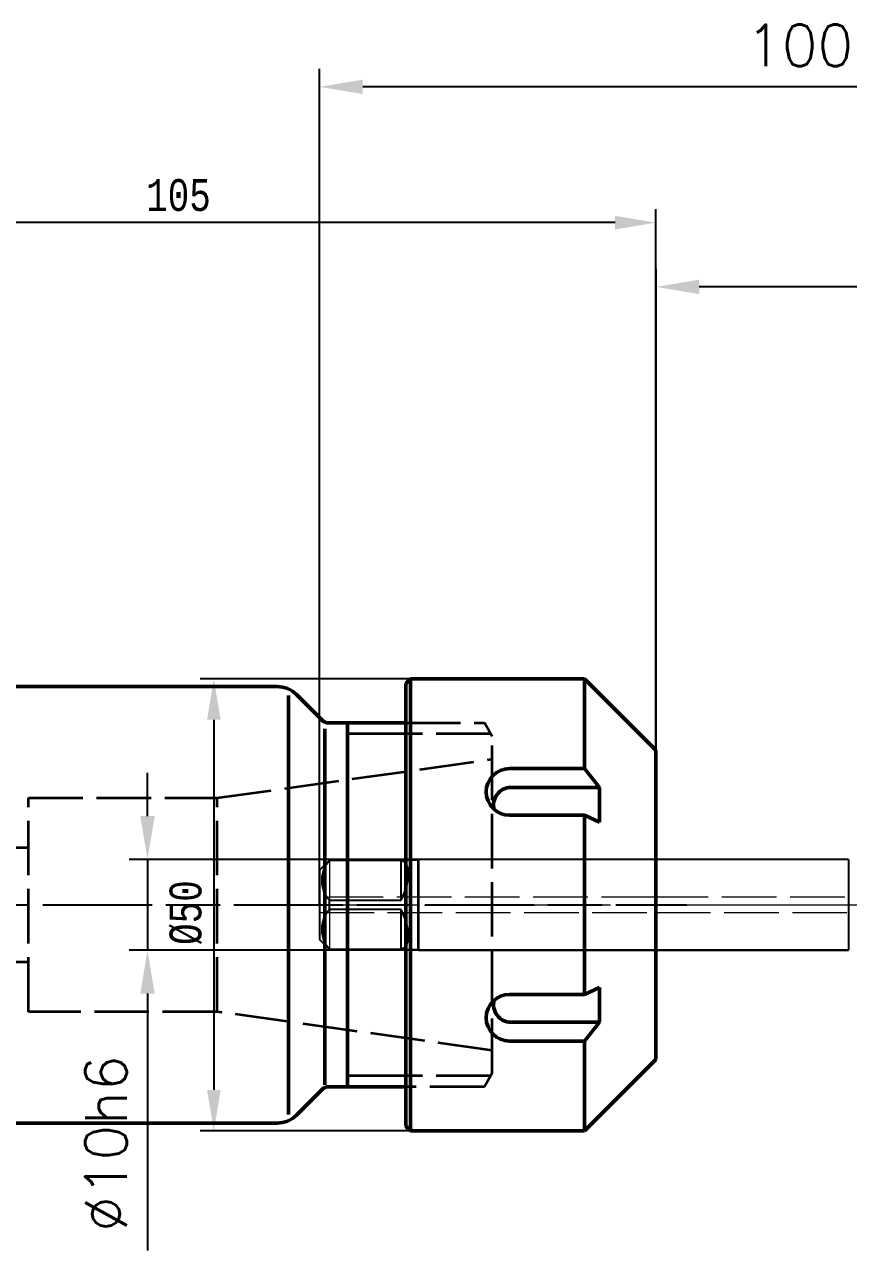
# Model space of a CAD drawing. Header units: millimetres. Extents: x -64 to 12559, y -1885 to 462.
# Drawn here: x 261.9 to 352.4, y 159.4 to 294.2 of the extents above; entities that cross this region are included whole.
import ezdxf

# ---------------------------------------------------------------- set-up
doc = ezdxf.new("R2010")
doc.units = ezdxf.units.MM
doc.header["$LTSCALE"] = 2
doc.linetypes.add('DASH', pattern=[3.75, 3, -0.75])
doc.linetypes.add('LONGDASH_DASH', pattern=[10.5, 6, -0.75, 3, -0.75])
for name, color, linetype, lineweight in [('1', 4, 'Continuous', 50), ('2', 7, 'Continuous', 25), ('3', 1, 'DASH', 35), ('4', 2, 'LONGDASH_DASH', 25), ('6', 5, 'Continuous', 35), ('NOCUT', 7, 'Continuous', 25), ('SK1', 4, 'Continuous', 50), ('SK2', 7, 'Continuous', 25), ('SK3', 1, 'DASH', 35), ('SK4', 2, 'LONGDASH_DASH', 25)]:
    doc.layers.add(name, color=color, linetype=linetype, lineweight=lineweight)
doc.styles.add('blockfont', font='simplex.shx')
doc.styles.add('MONOSPACE821BT', font='monos.ttf', dxfattribs={"width": 0.8})
doc.dimstyles.new('BMG_MONOSPACE', dxfattribs={"dimtxt": 3.5, "dimasz": 4.5, "dimexe": 1.5, "dimexo": 0, "dimgap": 1.2, "dimtad": 1, "dimdec": 3, "dimdsep": 46, "dimtxsty": 'MONOSPACE821BT', "dimcen": 2.5, "dimazin": 2, "dimtfac": 1, "dimtdec": 3, "dimtmove": 0, "dimatfit": 0, "dimfxl": 1.25, "dimtolj": 1, "dimarcsym": 0})
doc.dimstyles.get("Standard").update_dxf_attribs({"dimtxt": 0.18, "dimasz": 0.18, "dimexe": 0.18, "dimexo": 0.0625, "dimgap": 0.09, "dimtad": 0, "dimtih": 1, "dimtoh": 1, "dimzin": 0, "dimdsep": 46, "dimtxsty": 'Standard', "dimcen": 0.09, "dimadec": 0, "dimazin": 0, "dimtfac": 1, "dimtofl": 0, "dimtmove": 2, "dimatfit": 3, "dimfxl": 1, "dimtolj": 1, "dimarcsym": 0})

# ---------------------------------------------------------------- blocks, each defined once
blk = doc.blocks.new('*D45')
at = {"layer": '2', "color": 0, "lineweight": -2, "transparency": 16777216}
for p, q in [((0, 22.22), (0, 76.5)), ((105, 17), (105, 76.5)), ((100.5, 75), (4.5, 75))]:
    blk.add_line(p, q, dxfattribs=at)
at = {"layer": '2', "color": 0, "transparency": 16777216}
for points in [[(4.5, 75.75), (4.5, 74.25), (0, 75)], [(100.5, 75.75), (100.5, 74.25), (105, 75)]]:
    blk.add_solid(points, dxfattribs=at)
at = {"layer": 'Defpoints', "color": 0, "transparency": 16777216}
for p in [(0, 75), (0, 22.22), (105, 17)]:
    blk.add_point(p, dxfattribs=at)
at = {"layer": '2', "color": 0, "transparency": 16777216, "insert": (52.5, 78.01), "char_height": 3.5, "attachment_point": 5, "style": 'MONOSPACE821BT'}
blk.add_mtext('\\A1;105', dxfattribs=at)
blk = doc.blocks.new('*D43')
at = {"layer": 'Defpoints', "color": 0, "transparency": 16777216}
for p in [(97.15, 24.85), (56.39, -24.85), (97.15, -24.85)]:
    blk.add_point(p, dxfattribs=at)
at = {"layer": 'SK2', "color": 0, "lineweight": -2, "transparency": 16777216}
for p, q in [((97.15, 24.85), (54.89, 24.85)), ((56.39, 20.35), (56.39, -20.35)), ((97.15, -24.85), (54.89, -24.85))]:
    blk.add_line(p, q, dxfattribs=at)
at = {"layer": 'SK2', "color": 0, "transparency": 16777216}
for points in [[(55.64, 20.35), (57.14, 20.35), (56.39, 24.85)], [(55.64, -20.35), (57.14, -20.35), (56.39, -24.85)]]:
    blk.add_solid(points, dxfattribs=at)
at = {"layer": 'SK2', "color": 0, "transparency": 16777216, "insert": (53.32, -0.85), "char_height": 3.5, "attachment_point": 5, "rotation": 90, "style": 'MONOSPACE821BT'}
blk.add_mtext('\\A1;%%c50', dxfattribs=at)
blk = doc.blocks.new('*D48')
at = {"layer": '2', "color": 7, "linetype": 'Continuous', "lineweight": -2, "transparency": 16777216}
for p, q in [((80.28, 36.61), (80.28, 106.55)), ((143.28, 36.61), (143.28, 106.55)), ((138.53, 104.55), (85.03, 104.55))]:
    blk.add_line(p, q, dxfattribs=at)
at = {"layer": '2', "color": 7, "linetype": 'Continuous', "transparency": 16777216}
for points in [[(85.03, 105.34), (85.03, 103.76), (80.28, 104.55)], [(138.53, 105.34), (138.53, 103.76), (143.28, 104.55)]]:
    blk.add_solid(points, dxfattribs=at)
at = {"layer": 'Defpoints', "color": 0, "linetype": 'Continuous', "transparency": 16777216}
for p in [(80.28, 104.55), (80.28, 36.61), (143.28, 36.61)]:
    blk.add_point(p, dxfattribs=at)
at = {"layer": '2', "color": 7, "linetype": 'Continuous', "lineweight": 13, "transparency": 16777216, "insert": (111.78, 109.12), "char_height": 4.57, "attachment_point": 5, "style": 'blockfont'}
blk.add_mtext('\\A1;\\C7;63', dxfattribs=at)
blk = doc.blocks.new('*D50')
at = {"layer": 'Defpoints', "color": 0, "linetype": 'Continuous', "transparency": 16777216}
for p in [(43.28, 126.54), (43.28, 36.61), (143.28, 36.61)]:
    blk.add_point(p, dxfattribs=at)
at = {"layer": 'SK2', "color": 7, "linetype": 'Continuous', "lineweight": -2, "transparency": 16777216}
for p, q in [((43.28, 36.61), (43.28, 128.54)), ((143.28, 36.61), (143.28, 128.54)), ((138.53, 126.54), (48.03, 126.54))]:
    blk.add_line(p, q, dxfattribs=at)
at = {"layer": 'SK2', "color": 7, "linetype": 'Continuous', "transparency": 16777216}
for points in [[(48.03, 127.33), (48.03, 125.75), (43.28, 126.54)], [(138.53, 127.33), (138.53, 125.75), (143.28, 126.54)]]:
    blk.add_solid(points, dxfattribs=at)
at = {"layer": 'SK2', "color": 7, "linetype": 'Continuous', "lineweight": 13, "transparency": 16777216, "insert": (96.08, 131.11), "char_height": 4.57, "attachment_point": 5, "style": 'blockfont'}
blk.add_mtext('\\A1;\\C7;100', dxfattribs=at)
blk = doc.blocks.new('*D52')
at = {"layer": 'Defpoints', "color": 0, "linetype": 'Continuous', "transparency": 16777216}
for p in [(101.44, 41.61), (24.37, 31.61), (101.44, 31.61)]:
    blk.add_point(p, dxfattribs=at)
at = {"layer": 'SK2', "color": 7, "linetype": 'Continuous', "lineweight": -2, "transparency": 16777216}
for p, q in [((24.37, 46.36), (24.37, 51.11)), ((101.44, 41.61), (22.37, 41.61)), ((24.37, 41.61), (24.37, 31.61)), ((101.44, 31.61), (22.37, 31.61)), ((24.37, 26.86), (24.37, -1.39))]:
    blk.add_line(p, q, dxfattribs=at)
at = {"layer": 'SK2', "color": 7, "linetype": 'Continuous', "transparency": 16777216}
for points in [[(23.58, 46.36), (25.16, 46.36), (24.37, 41.61)], [(23.58, 26.86), (25.16, 26.86), (24.37, 31.61)]]:
    blk.add_solid(points, dxfattribs=at)
at = {"layer": 'SK2', "color": 7, "linetype": 'Continuous', "lineweight": 13, "transparency": 16777216, "insert": (19.8, 10.36), "char_height": 4.57, "attachment_point": 5, "rotation": 90, "style": 'blockfont'}
blk.add_mtext('\\A1;%%C10h6', dxfattribs=at)
blk = doc.blocks.new('D00~5168137~000~00')
at = {"layer": '1'}
for p, q in [((78, 24.85), (77.5, 24.35)), ((77.5, -24.35), (77.5, 24.35)), ((78, -24.85), (78, 24.85)), ((97.15, 24.85), (78, 24.85)), ((97.15, 24.85), (105, 17)), ((97.15, 24.85), (97.15, 14.973)), ((28, 24), (63.357, 24)), ((64.6, 23.03), (64.6, -23.046)), ((65.479, 23.121), (68.307, 20.293)), ((68.6, 19.35), (68.6, -19.79)), ((69.014, 20), (77.5, 20)), ((71.1, 20), (71.1, -20)), ((105, 17), (105, -17)), ((88.8915, 14.973), (97.15, 14.973)), ((97.15, 14.973), (98.7954, 12.9053)), ((89.0506, 12.9053), (98.7954, 12.9053)), ((98.7954, 12.9053), (98.7954, 9.0947)), ((88.8915, 9.8516), (97.15, 9.8516)), ((97.15, -9.8516), (97.15, 9.8516)), ((98.7954, 9.0947), (97.15, 9.8516)), ((98.7954, -9.0947), (97.15, -9.8516)), ((98.7954, -12.9053), (98.7954, -9.0947)), ((88.8915, -9.8516), (97.15, -9.8516)), ((89.0506, -12.9053), (98.7954, -12.9053)), ((97.15, -14.973), (98.7954, -12.9053)), ((88.8915, -14.973), (97.15, -14.973)), ((97.15, -24.85), (97.15, -14.973)), ((97.15, -24.85), (105, -17)), ((77.5, -20), (69.014, -20)), ((68.307, -20.293), (65.479, -23.121)), ((63.357, -24), (28, -24)), ((78, -24.85), (77.5, -24.35)), ((97.15, -24.85), (78, -24.85))]:
    blk.add_line(p, q, dxfattribs=at)
for centre, radius, start, end in [((63.357, 21), 3, 44.986557, 90.000023), ((69.014, 21), 1, 224.991425, 269.987885), ((88.8915, 12.4123), 2.5607, 90, 270), ((89.0506, 11), 1.9053, 90, 196.072666), ((88.8915, -12.4123), 2.5607, 90, 270), ((89.0506, -11), 1.9053, 163.927334, 270), ((69.014, -21), 1, 90, 134.999985), ((63.357, -21), 3, 269.993134, 315.008667)]:
    blk.add_arc(centre, radius, start, end, dxfattribs=at)
at = {"layer": '4'}
blk.add_line((-67.4, 0), (108.4, 0), dxfattribs=at)
at = {"layer": '6'}
for p, q in [((77.5, 18.8), (71.1, 18.8)), ((77.5, -18.8), (71.1, -18.8))]:
    blk.add_line(p, q, dxfattribs=at)
at = {"layer": 'SK3'}
for p, q in [((77.5, 20), (86.134, 20)), ((87, 18.5), (86.134, 20)), ((86.8268, 18.8), (77.5, 18.8)), ((87, -18.5), (87, 18.5)), ((56.7597, 11.75), (87, 16)), ((36, 11.75), (56.7597, 11.75)), ((36, -11.75), (36, 11.75)), ((56.7597, -11.75), (56.7597, 11.75)), ((-21.9959, 6.3), (36, 6.3)), ((36, -6.3), (-21.9959, -6.3)), ((56.7597, -11.75), (36, -11.75)), ((87, -16), (56.7597, -11.75)), ((86.8268, -18.8), (77.5, -18.8)), ((87, -18.5), (86.134, -20)), ((86.134, -20), (77.5, -20))]:
    blk.add_line(p, q, dxfattribs=at)
at = {"layer": 'SK4'}
blk.add_line((-67.4, 0), (108.4, 0), dxfattribs=at)
at = {"layer": '2'}
dim = blk.add_linear_dim(base=(0, 75), p1=(105, 17), p2=(0, 22.225), angle=180, dimstyle='BMG_MONOSPACE', dxfattribs=at)
dim.commit()
dim.dimension.update_dxf_attribs({"geometry": '*D45', "text_midpoint": (52.5, 75), "dimtype": 128})
at = {"layer": 'SK2'}
dim = blk.add_linear_dim(base=(56.3863, -24.85), p1=(97.15, 24.85), p2=(97.15, -24.85), angle=270, text='%%c<>', dimstyle='BMG_MONOSPACE', override={"dimdec": 0}, dxfattribs=at)
dim.commit()
dim.dimension.update_dxf_attribs({"geometry": '*D43', "text_midpoint": (56.3863, -0.8495), "dimtype": 128})
blk = doc.blocks.new('A$C1EDF66EC')
at = {"layer": '1', "lineweight": 25}
for p, q in [((101.4384, 41.6101), (80.2752, 41.6101)), ((80.2752, 35.6205), (80.2752, 41.6101)), ((101.4384, 41.6101), (101.4384, 35.6205)), ((80.2752, 31.6101), (80.2752, 35.6205)), ((101.4384, 35.6205), (101.4384, 31.6101)), ((80.2752, 31.6101), (101.4384, 31.6101))]:
    blk.add_line(p, q, dxfattribs=at)
at = {"layer": '3', "lineweight": 13}
for p, q in [((138.5193, 37.4601), (80.2752, 37.4601)), ((80.2752, 37.4601), (80.2752, 35.7601)), ((80.2752, 35.7601), (138.5477, 35.7601))]:
    blk.add_line(p, q, dxfattribs=at)
at = {"layer": '4', "lineweight": 13}
blk.add_line((79.2752, 36.6101), (144.2752, 36.6101), dxfattribs=at)
at = {"layer": 'NOCUT', "lineweight": 13}
for p, q in [((44.3752, 41.5101), (43.2752, 40.4101)), ((54.0752, 41.5101), (44.3752, 41.5101)), ((44.3752, 41.5101), (44.3752, 31.7101)), ((54.1752, 41.6101), (54.0752, 41.5101)), ((54.0752, 41.5101), (54.0752, 31.7101)), ((101.4384, 41.6101), (54.1752, 41.6101)), ((54.1752, 41.6101), (54.1752, 31.6101)), ((101.4384, 41.6101), (101.4384, 31.6101)), ((43.2752, 40.4101), (43.2752, 32.8101)), ((43.2752, 32.8101), (44.3752, 31.7101)), ((44.3752, 31.7101), (54.0752, 31.7101)), ((54.0752, 31.7101), (54.1752, 31.6101)), ((54.1752, 31.6101), (101.4384, 31.6101))]:
    blk.add_line(p, q, dxfattribs=at)
at = {"layer": 'SK1', "lineweight": 25}
for p, q in [((44.3752, 41.5101), (43.2752, 40.4101)), ((54.0752, 41.5101), (44.3752, 41.5101)), ((44.3752, 41.5101), (44.3752, 41.4754)), ((52.2752, 41.4754), (44.3752, 41.4754)), ((52.2752, 37.1288), (52.2752, 41.4754)), ((54.1752, 41.6101), (54.0752, 41.5101)), ((54.0752, 41.5101), (54.0752, 35.6452)), ((80.2752, 41.6101), (54.1752, 41.6101)), ((54.1752, 41.6101), (54.1752, 35.6205)), ((80.2752, 35.6205), (80.2752, 41.6101)), ((43.2752, 40.4101), (43.2752, 35.9174)), ((44.3752, 36.0914), (44.3752, 37.1288)), ((44.3752, 37.1288), (52.2752, 37.1288)), ((43.2752, 35.9174), (43.2752, 32.8101)), ((52.2752, 36.0914), (44.3752, 36.0914)), ((52.2752, 31.7447), (52.2752, 36.0914)), ((54.0752, 35.6452), (54.0752, 31.7101)), ((54.1752, 35.6205), (54.1752, 31.6101)), ((80.2752, 31.6101), (80.2752, 35.6205)), ((43.2752, 32.8101), (44.3752, 31.7101)), ((44.3752, 31.7101), (44.3752, 31.7447)), ((44.3752, 31.7447), (52.2752, 31.7447)), ((44.3752, 31.7101), (54.0752, 31.7101)), ((54.0752, 31.7101), (54.1752, 31.6101)), ((54.1752, 31.6101), (80.2752, 31.6101))]:
    blk.add_line(p, q, dxfattribs=at)
for centre, major_axis, start_param, end_param in [((49.1752, 36.4551), (3.3887, 4.8851), -1.16984288, 0.13415725), ((49.1752, 36.7651), (-3.3887, 4.8851), 3.0074354, 4.31143553)]:
    blk.add_ellipse(centre, major_axis=major_axis, ratio=0.39518535, start_param=start_param, end_param=end_param, dxfattribs=at)
for points in [[(44.3752, 37.1288), (43.937, 37.6395), (43.5766, 38.2024), (43.5739, 40.3947), (43.9357, 40.9633), (44.3752, 41.4754)], [(44.3752, 31.7447), (43.937, 32.2554), (43.5766, 32.8183), (43.5739, 35.0106), (43.9357, 35.5792), (44.3752, 36.0914)]]:
    blk.add_open_spline(points, degree=3, knots=[0, 0, 0, 0, 0.5, 0.5, 1, 1, 1, 1], dxfattribs=at)
at = {"layer": 'SK3', "lineweight": 13}
for p, q in [((80.2752, 37.4601), (43.2752, 37.4601)), ((43.2752, 37.4601), (43.2752, 35.7601)), ((80.2752, 37.4601), (80.2752, 35.7601)), ((43.2752, 35.7601), (80.2752, 35.7601))]:
    blk.add_line(p, q, dxfattribs=at)
at = {"layer": 'SK4', "lineweight": 13}
blk.add_line((42.2752, 36.6101), (144.2752, 36.6101), dxfattribs=at)
at = {"layer": '2', "color": 7, "linetype": 'Continuous', "lineweight": 13}
dim = blk.add_linear_dim(base=(80.2752, 104.5473), p1=(143.2752, 36.6101), p2=(80.2752, 36.6101), text='\\C7;<>', dimstyle='Standard', override={"dimtxt": 4.57, "dimasz": 4.75, "dimexe": 2, "dimexo": 0, "dimgap": 2.285, "dimtad": 1, "dimtih": 0, "dimdec": 3, "dimzin": 8, "dimtxsty": 'blockfont', "dimsah": 1, "dimclrd": 7, "dimclre": 7, "dimclrt": 7, "dimtm": -0.005, "dimtdec": 3, "dimtofl": 1, "dimtmove": 0}, dxfattribs=at)
dim.commit()
dim.dimension.update_dxf_attribs({"geometry": '*D48', "text_midpoint": (111.7752, 104.5473), "dimtype": 128})
at = {"layer": 'SK2', "color": 7, "linetype": 'Continuous', "lineweight": 13}
dim = blk.add_linear_dim(base=(43.2752, 126.5401), p1=(143.2752, 36.6101), p2=(43.2752, 36.6101), text='\\C7;<>', dimstyle='Standard', override={"dimtxt": 4.57, "dimasz": 4.75, "dimexe": 2, "dimexo": 0, "dimgap": 2.285, "dimtad": 1, "dimtih": 0, "dimdec": 3, "dimzin": 8, "dimtxsty": 'blockfont', "dimsah": 1, "dimclrd": 7, "dimclre": 7, "dimclrt": 7, "dimtm": -0.005, "dimtdec": 3, "dimtofl": 1, "dimtmove": 0}, dxfattribs=at)
dim.commit()
dim.dimension.update_dxf_attribs({"geometry": '*D50', "text_midpoint": (96.0837, 126.5401), "dimtype": 128})
dim = blk.add_linear_dim(base=(24.3669, 31.6101), p1=(101.4384, 41.6101), p2=(101.4384, 31.6101), angle=90, text='%%C<>h6', dimstyle='Standard', override={"dimtxt": 4.57, "dimasz": 4.75, "dimexe": 2, "dimexo": 0, "dimgap": 2.285, "dimtad": 1, "dimtih": 0, "dimtoh": 0, "dimdec": 3, "dimzin": 8, "dimtxsty": 'blockfont', "dimsah": 1, "dimclrd": 7, "dimclre": 7, "dimclrt": 7, "dimtm": -0.005, "dimtdec": 3, "dimtofl": 1, "dimtmove": 0}, dxfattribs=at)
dim.commit()
dim.dimension.update_dxf_attribs({"geometry": '*D52', "text_midpoint": (24.3669, 10.3587), "dimtype": 128})

msp = doc.modelspace()

# ---------------------------------------------------------------- block references
msp.add_blockref('A$C1EDF66EC', (251.0103, 160.7825))
at = {"layer": '2'}
msp.add_blockref('D00~5168137~000~00', (226.2855, 197.3926), dxfattribs=at)

doc.saveas('drawing.dxf')
